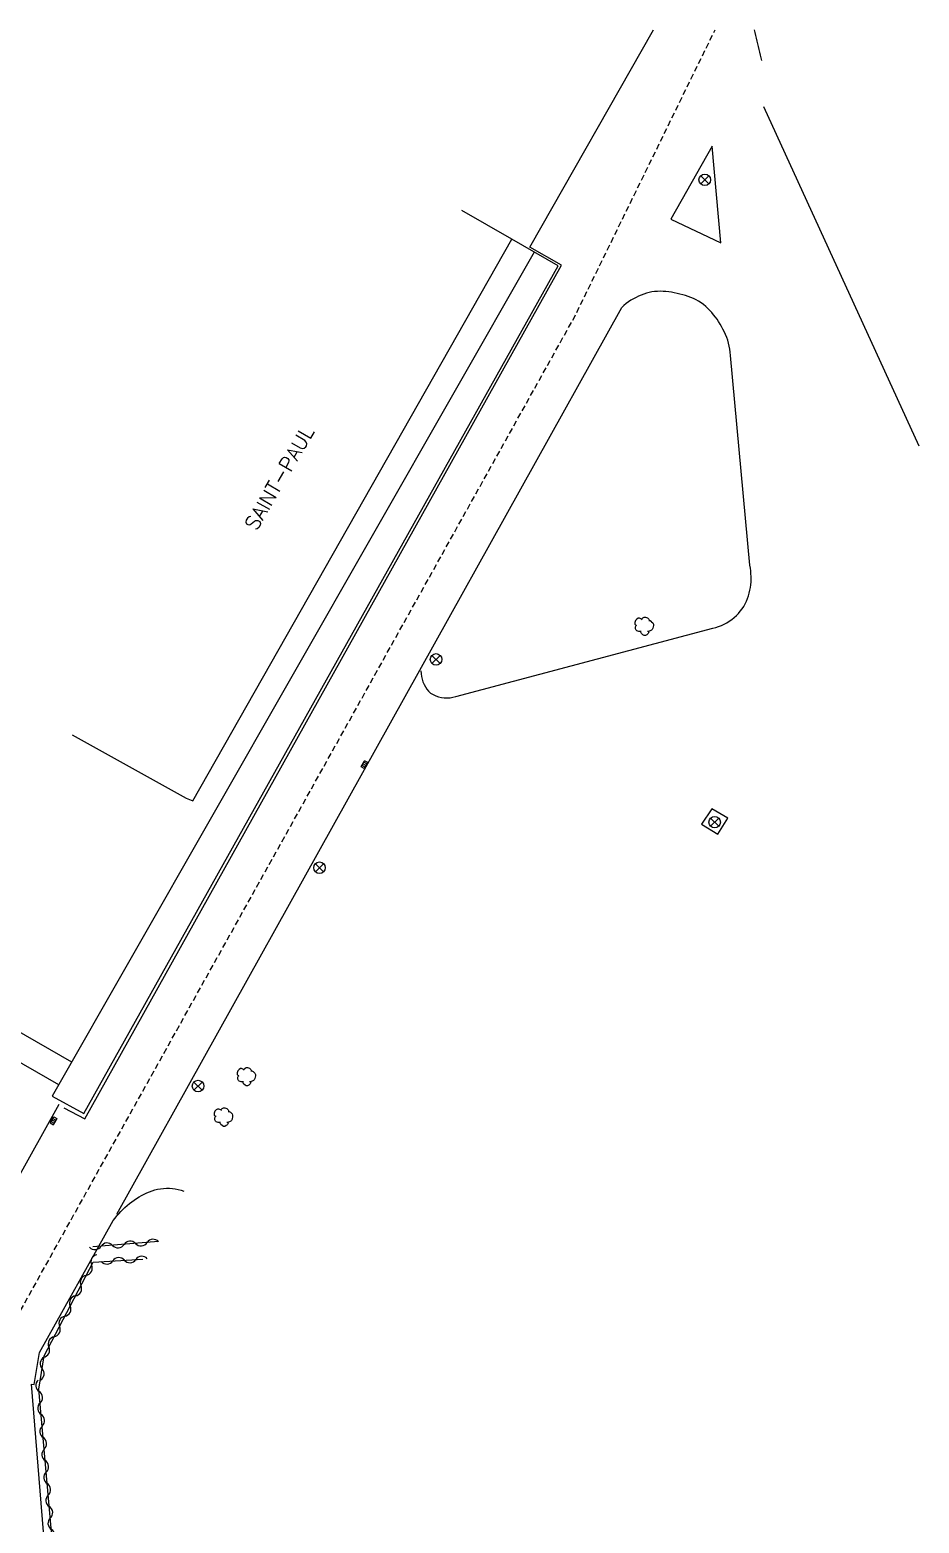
# Model space of a CAD drawing. Header units: millimetres. Extents: x 79000 to 80002, y 144000 to 145000.
# Drawn here: x 79469.9 to 79547, y 144870.6 to 145000 of the extents above; entities that cross this region are included whole.
import ezdxf
from ezdxf.enums import TextEntityAlignment as Align

# ---------------------------------------------------------------- set-up
doc = ezdxf.new("R2010")
doc.units = ezdxf.units.MM
doc.linetypes.add('DASHED', pattern=[0.75, 0.5, -0.25])
doc.layers.get('0').update_dxf_attribs({"linetype": 'CONTINUOUS'})
for name, color, linetype in [('W0001', 6, 'DASHED'), ('W0008', 7, 'CONTINUOUS'), ('W0017', 7, 'CONTINUOUS'), ('W0100', 7, 'CONTINUOUS'), ('W0300', 7, 'CONTINUOUS'), ('W0302', 3, 'CONTINUOUS'), ('W0310', 3, 'CONTINUOUS'), ('W0400', 7, 'CONTINUOUS'), ('W0469', 7, 'CONTINUOUS'), ('W0984', 7, 'CONTINUOUS')]:
    doc.layers.add(name, color=color, linetype=linetype)
doc.styles.get("Standard").update_dxf_attribs({"font": 'romans.shx', "width": 0.85})

# ---------------------------------------------------------------- blocks, each defined once
blk = doc.blocks.new('T400')
for p, q in [((-0.15, 0.3), (0.15, 0.3)), ((-0.15, -0.25), (-0.15, 0.3)), ((-0.15, 0.15), (0.15, 0.15)), ((-0.15, 0), (0.15, 0)), ((0.15, 0.3), (0.15, -0.25)), ((-0.15, -0.15), (0.15, -0.15)), ((-0.15, -0.25), (-0.15, -0.3)), ((-0.15, -0.3), (0.15, -0.3)), ((0.15, -0.3), (0.15, -0.25))]:
    blk.add_line(p, q)
blk = doc.blocks.new('T300')
for p, q in [((-0.8, 0.51), (-0.86, 0.34)), ((-0.86, 0.34), (-0.86, 0.17)), ((-0.86, 0.17), (-0.74, 0.06)), ((-0.69, 0.63), (-0.8, 0.51)), ((-0.8, -0.06), (-0.74, 0.06)), ((-0.74, 0.06), (-0.69, 0.11)), ((-0.57, 0.69), (-0.69, 0.63)), ((-0.46, 0.69), (-0.57, 0.69)), ((-0.29, 0.63), (-0.46, 0.69)), ((-0.29, 0.63), (-0.17, 0.74)), ((-0.23, 0.57), (-0.29, 0.63)), ((-0.17, 0.74), (-0.06, 0.8)), ((-0.06, 0.8), (0.06, 0.8)), ((0.06, 0.8), (0.23, 0.74)), ((0.23, 0.74), (0.34, 0.63)), ((0.34, 0.63), (0.4, 0.51)), ((0.46, 0.46), (0.34, 0.46)), ((0.4, 0.51), (0.4, 0.46)), ((0.57, 0.4), (0.46, 0.46)), ((0.57, 0.4), (0.69, 0.29)), ((0.69, 0.29), (0.74, 0.17)), ((0.74, 0.06), (0.69, -0.17)), ((0.74, 0.17), (0.74, 0.06)), ((-0.8, -0.17), (-0.8, -0.06)), ((-0.8, -0.23), (-0.8, -0.17)), ((-0.74, -0.34), (-0.8, -0.23)), ((-0.69, -0.4), (-0.74, -0.34)), ((-0.51, -0.46), (-0.69, -0.4)), ((-0.4, -0.46), (-0.51, -0.46)), ((-0.4, -0.46), (-0.34, -0.46)), ((-0.34, -0.46), (-0.34, -0.4)), ((-0.34, -0.51), (-0.34, -0.46)), ((-0.29, -0.63), (-0.34, -0.51)), ((-0.17, -0.74), (-0.29, -0.63)), ((-0.06, -0.8), (-0.17, -0.74)), ((0.06, -0.8), (-0.06, -0.8)), ((0.17, -0.74), (0.06, -0.8)), ((0.23, -0.69), (0.17, -0.74)), ((0.29, -0.46), (0.23, -0.46)), ((0.29, -0.63), (0.23, -0.69)), ((0.46, -0.4), (0.29, -0.46)), ((0.34, -0.51), (0.29, -0.63)), ((0.34, -0.51), (0.34, -0.46)), ((0.57, -0.34), (0.46, -0.4)), ((0.63, -0.29), (0.57, -0.34)), ((0.69, -0.17), (0.63, -0.29))]:
    blk.add_line(p, q)
blk = doc.blocks.new('t310o')
at = {"color": 0, "linetype": 'Continuous'}
for centre, start, end in [((-0.5, 0.38), 216.8699, 323.1304), ((0.5, -0.37), 36.8699, 143.1303)]:
    blk.add_arc(centre, 0.625, start, end, dxfattribs=at)
blk = doc.blocks.new('T469')
at = {"color": 0, "linetype": 'Continuous', "flags": 128}
for points in [[(-0.35, 0.35), (0.35, -0.35)], [(-0.35, -0.35), (0.35, 0.35)]]:
    blk.add_lwpolyline(points, dxfattribs=at)
at = {"color": 0, "linetype": 'Continuous'}
blk.add_circle((0, 0), 0.5, dxfattribs=at)

msp = doc.modelspace()

# ---------------------------------------------------------------- linework, layer by layer
at = {"layer": 'W0001', "flags": 128}
msp.add_lwpolyline([(79471.33, 144834.2), (79467.21, 144885.64), (79517.12, 144975.17), (79529.27, 145000)], dxfattribs=at)
at = {"layer": 'W0008', "flags": 128}
for points in [[(79472.86, 144906.59), (79474.68, 144905.63), (79515.96, 144979.62), (79513.24, 144981.17), (79523.94, 145000)], [(79533.33, 144997.34), (79533.28, 144997.58), (79533.22, 144997.82), (79533.16, 144998.06), (79533.1, 144998.31), (79533.04, 144998.55), (79532.99, 144998.79), (79532.93, 144999.03), (79532.87, 144999.28), (79532.81, 144999.52), (79532.76, 144999.76), (79532.7, 145000)], [(79503.79, 144944.45), (79503.8, 144944.2), (79503.83, 144943.97), (79503.89, 144943.74), (79503.96, 144943.51), (79504.06, 144943.29), (79504.18, 144943.08), (79504.31, 144942.88), (79504.46, 144942.7), (79504.63, 144942.53), (79504.84, 144942.4), (79505.08, 144942.29), (79505.32, 144942.21), (79505.57, 144942.15), (79505.81, 144942.12), (79506.06, 144942.11), (79506.31, 144942.13), (79506.56, 144942.17), (79506.82, 144942.23), (79529.07, 144948.16), (79529.33, 144948.22), (79529.58, 144948.3), (79529.82, 144948.39), (79530.06, 144948.5), (79530.28, 144948.63), (79530.5, 144948.76), (79530.72, 144948.92), (79530.92, 144949.08), (79531.12, 144949.26), (79531.3, 144949.44), (79531.46, 144949.63), (79531.62, 144949.83), (79531.76, 144950.04), (79531.88, 144950.26), (79532, 144950.49), (79532.09, 144950.73), (79532.17, 144950.97), (79532.23, 144951.2), (79532.29, 144951.44), (79532.33, 144951.68), (79532.37, 144951.92), (79532.39, 144952.16), (79532.4, 144952.4), (79532.4, 144952.64), (79532.38, 144952.88), (79532.36, 144953.12), (79532.33, 144953.36), (79532.28, 144953.61), (79530.6, 144971.79), (79530.58, 144972.06), (79530.55, 144972.33), (79530.5, 144972.59), (79530.44, 144972.85), (79530.37, 144973.1), (79530.28, 144973.35), (79530.18, 144973.6), (79530.07, 144973.85), (79529.96, 144974.07), (79529.84, 144974.29), (79529.71, 144974.51), (79529.58, 144974.72), (79529.45, 144974.92), (79529.3, 144975.12), (79529.15, 144975.32), (79528.99, 144975.51), (79528.82, 144975.69), (79528.65, 144975.86), (79528.46, 144976.03), (79528.27, 144976.19), (79528.06, 144976.34), (79527.85, 144976.48), (79527.63, 144976.6), (79527.41, 144976.71), (79527.18, 144976.8), (79526.94, 144976.89), (79526.71, 144976.97), (79526.47, 144977.04), (79526.22, 144977.11), (79525.98, 144977.17), (79525.74, 144977.22), (79525.5, 144977.26), (79525.26, 144977.3), (79525.02, 144977.32), (79524.77, 144977.34), (79524.53, 144977.35), (79524.28, 144977.34), (79524.03, 144977.32), (79523.79, 144977.29), (79523.55, 144977.24), (79523.32, 144977.18), (79523.09, 144977.1), (79522.87, 144977.02), (79522.65, 144976.92), (79522.43, 144976.82), (79522.2, 144976.7), (79521.98, 144976.57), (79521.78, 144976.43), (79521.58, 144976.28), (79521.38, 144976.11), (79521.2, 144975.94)], [(79477.44, 144897.38), (79521.2, 144975.94)], [(79466.83, 144837.41), (79468.23, 144839.75), (79467.89, 144844.6), (79464.41, 144888.19), (79464.37, 144888.45), (79464.34, 144888.7), (79464.32, 144888.95), (79464.3, 144889.21), (79464.29, 144889.46), (79464.29, 144889.72), (79464.29, 144889.97), (79464.3, 144890.23), (79464.32, 144890.51), (79464.36, 144890.78), (79464.42, 144891.05), (79464.48, 144891.32), (79464.65, 144891.81), (79464.3, 144891.99), (79464.52, 144892.58), (79464.8, 144893.21), (79472.45, 144906.91)], [(79473.34, 144842.13), (79470.05, 144882.64), (79470.27, 144882.62), (79470.74, 144885.39), (79477.13, 144896.82), (79477.29, 144897.03), (79477.45, 144897.23), (79477.61, 144897.42), (79477.78, 144897.61), (79477.96, 144897.79), (79478.15, 144897.97), (79478.34, 144898.14), (79478.53, 144898.3), (79478.74, 144898.45), (79478.94, 144898.6), (79479.16, 144898.75), (79479.37, 144898.88), (79479.59, 144899), (79479.81, 144899.12), (79480.04, 144899.23), (79480.27, 144899.32), (79480.5, 144899.41), (79480.74, 144899.48), (79480.98, 144899.54), (79481.23, 144899.58), (79481.49, 144899.61), (79481.75, 144899.62), (79482, 144899.62), (79482.26, 144899.6), (79482.51, 144899.57), (79482.76, 144899.52), (79483.01, 144899.46), (79483.26, 144899.38)]]:
    msp.add_lwpolyline(points, dxfattribs=at)
msp.add_lwpolyline([(79529.78, 144981.54), (79529.01, 144989.91), (79525.45, 144983.6)], close=True, dxfattribs=at)
at = {"layer": 'W0017', "flags": 128}
msp.add_lwpolyline([(79528.11, 144931.18), (79529.51, 144930.32), (79530.37, 144931.68), (79528.99, 144932.51)], close=True, dxfattribs=at)
at = {"layer": 'W0100', "flags": 128}
for points in [[(79513.61, 144980.75), (79471.83, 144907.61), (79474.59, 144906.11), (79515.69, 144979.55), (79511.68, 144981.87), (79507.33, 144984.34)], [(79473.59, 144938.92), (79483.46, 144933.43), (79484.04, 144933.2), (79511.68, 144981.87)], [(79464.51, 144915.76), (79473.53, 144910.59)], [(79463.38, 144913.78), (79472.4, 144908.61)]]:
    msp.add_lwpolyline(points, dxfattribs=at)
at = {"layer": 'W0302', "flags": 128}
msp.add_lwpolyline([(79546.95, 144963.92), (79533.51, 144993.34)], dxfattribs=at)
at = {"layer": 'W0310', "flags": 128}
for points in [[(79481.06, 144895), (79475.37, 144894.54)], [(79474.33, 144841.17), (79470.7, 144882.22), (79471.16, 144885.1), (79475.4, 144893.23), (79479.7, 144893.49)]]:
    msp.add_lwpolyline(points, dxfattribs=at)

# ---------------------------------------------------------------- block references
at = {"layer": 'W0300'}
for p in [(79523.19, 144948.32), (79488.72, 144909.3), (79486.74, 144905.79)]:
    msp.add_blockref('T300', p, dxfattribs=at)
at = {"layer": 'W0310'}
for p, rotation in [((79476.08, 144894.6), 184.5446165845779), ((79478.07, 144894.76), 184.5446165845779), ((79480.07, 144894.92), 184.5446165845779), ((79475.26, 144892.97), 62.49631445905421), ((79477.1, 144893.33), 3.441192594651528), ((79479.09, 144893.45), 3.441192594651528), ((79474.34, 144891.19), 62.49631445905421), ((79473.41, 144889.42), 62.49631445905421), ((79472.49, 144887.65), 62.49631445905421), ((79471.56, 144885.87), 62.49631445905421), ((79470.98, 144883.99), 80.83101758220356), ((79470.72, 144882.01), 95.0581971721942), ((79470.89, 144880.02), 95.0581971721942), ((79471.07, 144878.02), 95.0581971721942), ((79471.25, 144876.03), 95.0581971721942), ((79471.42, 144874.04), 95.0581971721942), ((79471.6, 144872.05), 95.0581971721942), ((79471.78, 144870.06), 95.0581971721942)]:
    msp.add_blockref('t310o', p, dxfattribs=dict(at, rotation=rotation))
at = {"layer": 'W0400'}
for p, rotation in [((79498.9, 144936.33), 150.877393397103), ((79471.96, 144905.47), 330.8227758608436)]:
    msp.add_blockref('T400', p, dxfattribs=dict(at, rotation=rotation))
at = {"layer": 'W0469'}
for p in [(79528.38, 144987), (79505.1, 144945.45), (79529.24, 144931.35), (79495, 144927.4), (79484.48, 144908.48)]:
    msp.add_blockref('T469', p, dxfattribs=at)

# ---------------------------------------------------------------- texts
at = {"layer": 'W0984'}
msp.add_text('SAINT-PAUL', height=1.25, rotation=59.7806, dxfattribs=at).set_placement((79491.52, 144961.18), align=Align.MIDDLE)

doc.saveas('drawing.dxf')
